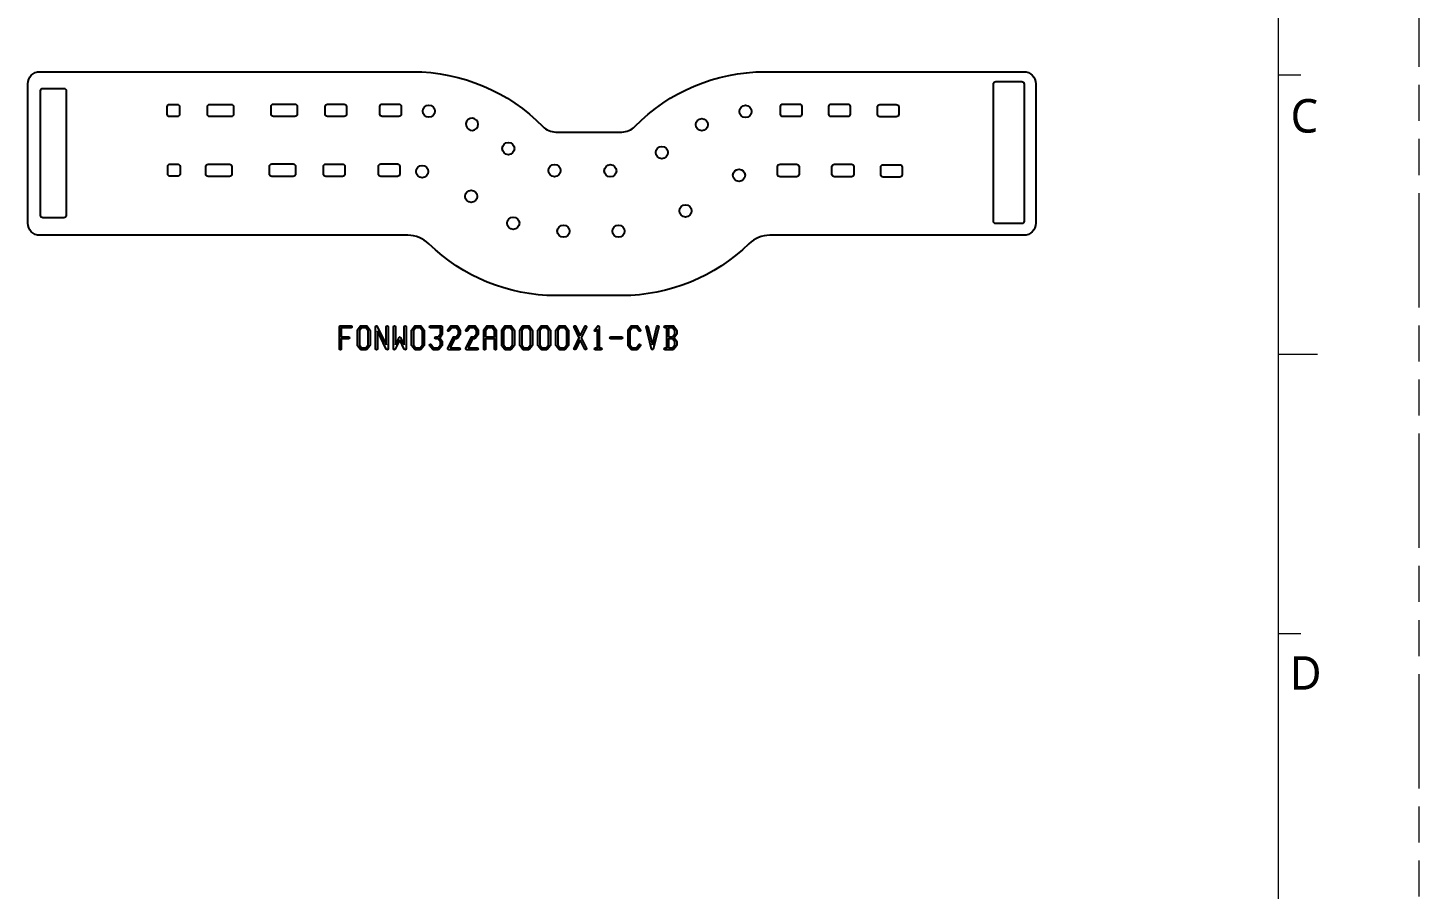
# Model space of a CAD drawing. Extents: x 1548 to 1929, y -174 to 95.
# Drawn here: x 1812.9 to 1928.6, y -102.9 to -31.2 of the extents above; entities that cross this region are included whole.
import ezdxf

# ---------------------------------------------------------------- set-up
doc = ezdxf.new("R2010")
doc.units = 0
doc.linetypes.add('PHANTOM', pattern=[29.5, 9.5, -1.5, 3, -1.5, 3, -1.5, 9.5])
doc.layers.get('0').update_dxf_attribs({"lineweight": 5})
doc.layers.add('0PAPERF', color=2, linetype='PHANTOM', lineweight=5, plot=False)
doc.layers.add('gbr-dxf_layer0', color=7, linetype='Continuous')
doc.layers.add('gbr-outline-dxf_layer1', color=2, linetype='Continuous')
doc.styles.get("Standard").update_dxf_attribs({"font": 'txt.shx'})

msp = doc.modelspace()

# ---------------------------------------------------------------- linework, layer by layer
for p, q in [((1916.87, -167.04), (1916.87, 80.99)), ((1916.87, -35.13), (1918.73, -35.13)), ((1916.87, -58.35), (1920.12, -58.35)), ((1916.87, -81.58), (1918.73, -81.58))]:
    msp.add_line(p, q)
at = {"layer": '0PAPERF'}
msp.add_line((1928.58, -174.47), (1928.58, 94.93), dxfattribs=at)
at = {"layer": 'gbr-dxf_layer0', "linetype": 'Continuous'}
for points in [[(1893.17, -47.3), (1893.17, -35.9, -0.414223), (1893.37, -35.7), (1895.53, -35.7, -0.414223), (1895.73, -35.9), (1895.73, -47.3, -0.414223), (1895.53, -47.5), (1893.37, -47.5, -0.414223)], [(1813.94, -46.82), (1813.94, -36.46, -0.414227), (1814.14, -36.26), (1815.88, -36.26, -0.414223), (1816.08, -36.46), (1816.08, -46.82, -0.414227), (1815.88, -47.02), (1814.14, -47.02, -0.414221)], [(1824.48, -38.41), (1824.48, -37.8, -0.414223), (1824.68, -37.6), (1825.3, -37.6, -0.414223), (1825.5, -37.8), (1825.5, -38.41, -0.414223), (1825.3, -38.61), (1824.68, -38.61, -0.414223)], [(1827.82, -38.41), (1827.82, -37.79, -0.414223), (1828.02, -37.59), (1829.79, -37.59, -0.414223), (1829.99, -37.79), (1829.99, -38.41, -0.414227), (1829.79, -38.61), (1828.02, -38.61, -0.414227)], [(1833.11, -38.4), (1833.11, -37.77, -0.414223), (1833.31, -37.57), (1835.09, -37.57, -0.414223), (1835.29, -37.77), (1835.29, -38.4, -0.414223), (1835.09, -38.6), (1833.31, -38.6, -0.414223)], [(1837.6, -38.4), (1837.6, -37.78, -0.414223), (1837.8, -37.58), (1839.19, -37.58, -0.414223), (1839.39, -37.78), (1839.39, -38.4, -0.414227), (1839.19, -38.6), (1837.8, -38.6, -0.414227)], [(1842.16, -38.4), (1842.16, -37.77, -0.414223), (1842.36, -37.57), (1843.74, -37.57, -0.414223), (1843.94, -37.77), (1843.94, -38.4, -0.414227), (1843.74, -38.6), (1842.36, -38.6, -0.414227)], [(1875.48, -38.41), (1875.48, -37.77, -0.414223), (1875.68, -37.57), (1877.04, -37.57, -0.414223), (1877.24, -37.77), (1877.24, -38.41, -0.414223), (1877.04, -38.61), (1875.68, -38.61, -0.414223)], [(1879.49, -38.41), (1879.49, -37.77, -0.414223), (1879.69, -37.57), (1881.06, -37.57, -0.414223), (1881.26, -37.77), (1881.26, -38.41, -0.414227), (1881.06, -38.61), (1879.69, -38.61, -0.414227)], [(1883.53, -38.42), (1883.53, -37.81, -0.414227), (1883.73, -37.61), (1885.1, -37.61, -0.414227), (1885.3, -37.81), (1885.3, -38.42, -0.414223), (1885.1, -38.62), (1883.73, -38.62, -0.414223)], [(1824.52, -43.37), (1824.52, -42.76, -0.414223), (1824.72, -42.56), (1825.34, -42.56, -0.414223), (1825.54, -42.76), (1825.54, -43.37, -0.414223), (1825.34, -43.57), (1824.72, -43.57, -0.414223)], [(1827.68, -43.39), (1827.68, -42.77, -0.414223), (1827.88, -42.57), (1829.65, -42.57, -0.414223), (1829.85, -42.77), (1829.85, -43.39, -0.414223), (1829.65, -43.59), (1827.88, -43.59, -0.414223)], [(1832.97, -43.38), (1832.97, -42.75, -0.414223), (1833.17, -42.55), (1834.95, -42.55, -0.414223), (1835.15, -42.75), (1835.15, -43.38, -0.414227), (1834.95, -43.58), (1833.17, -43.58, -0.414227)], [(1837.46, -43.38), (1837.46, -42.76, -0.414227), (1837.66, -42.56), (1839.05, -42.56, -0.414223), (1839.25, -42.76), (1839.25, -43.38, -0.414223), (1839.05, -43.58), (1837.66, -43.58, -0.414227)], [(1842.03, -43.38), (1842.03, -42.75, -0.414223), (1842.23, -42.55), (1843.61, -42.55, -0.414223), (1843.81, -42.75), (1843.81, -43.38, -0.414223), (1843.61, -43.58), (1842.23, -43.58, -0.414223)], [(1875.23, -43.41), (1875.23, -42.77, -0.414227), (1875.43, -42.57), (1876.81, -42.57, -0.414223), (1877.01, -42.77), (1877.01, -43.41, -0.414227), (1876.81, -43.61), (1875.43, -43.61, -0.414221)], [(1879.75, -43.41), (1879.75, -42.77, -0.414227), (1879.95, -42.57), (1881.38, -42.57, -0.414227), (1881.58, -42.77), (1881.58, -43.41, -0.414223), (1881.38, -43.61), (1879.95, -43.61, -0.414223)], [(1883.8, -43.44), (1883.8, -42.81, -0.414223), (1884, -42.61), (1885.38, -42.61, -0.414223), (1885.58, -42.81), (1885.58, -43.44, -0.414223), (1885.38, -43.64), (1884, -43.64, -0.414223)], [(1838.79, -57.92), (1838.79, -56.08, -0.414239), (1838.87, -56.01), (1839.76, -56.01, -1), (1839.76, -56.16), (1838.95, -56.16), (1838.95, -56.92), (1839.54, -56.92, -1), (1839.54, -57.08), (1838.95, -57.08), (1838.95, -57.92, -1)], [(1840.29, -57.61), (1840.29, -56.39, -0.159612), (1840.31, -56.34), (1840.53, -56.04, -0.240361), (1840.59, -56.01), (1841.04, -56.01, -0.240361), (1841.1, -56.04), (1841.32, -56.34, -0.159612), (1841.34, -56.39), (1841.34, -57.61, -0.159612), (1841.32, -57.66), (1841.1, -57.96, -0.240361), (1841.04, -57.99), (1840.59, -57.99, -0.240361), (1840.53, -57.96), (1840.31, -57.66, -0.159612)], [(1844.79, -57.61), (1844.79, -56.39, -0.159612), (1844.81, -56.34), (1845.03, -56.04, -0.240361), (1845.09, -56.01), (1845.54, -56.01, -0.240361), (1845.6, -56.04), (1845.82, -56.34, -0.159612), (1845.84, -56.39), (1845.84, -57.61, -0.159612), (1845.82, -57.66), (1845.6, -57.96, -0.240361), (1845.54, -57.99), (1845.09, -57.99, -0.240361), (1845.03, -57.96), (1844.81, -57.66, -0.159612)], [(1846.31, -57.66, -1), (1846.43, -57.57), (1846.63, -57.84), (1847, -57.84), (1847.19, -57.59), (1847.19, -57.33), (1847, -57.08), (1846.82, -57.08, -1), (1846.82, -56.92), (1847, -56.92), (1847.19, -56.67), (1847.19, -56.16), (1846.37, -56.16, -1), (1846.37, -56.01), (1847.26, -56.01, -0.414239), (1847.34, -56.08), (1847.34, -56.69, -0.159612), (1847.32, -56.74), (1847.13, -57), (1847.32, -57.26, -0.159612), (1847.34, -57.31), (1847.34, -57.61, -0.159612), (1847.32, -57.66), (1847.1, -57.96, -0.240361), (1847.04, -57.99), (1846.59, -57.99, -0.240361), (1846.53, -57.96)], [(1850.79, -57.92), (1850.79, -56.39, -0.159612), (1850.81, -56.34), (1851.03, -56.04, -0.240361), (1851.09, -56.01), (1851.54, -56.01, -0.240361), (1851.6, -56.04), (1851.82, -56.34, -0.159612), (1851.84, -56.39), (1851.84, -57.92, -1), (1851.69, -57.92), (1851.69, -57.08), (1850.95, -57.08), (1850.95, -57.92, -1)], [(1852.29, -57.61), (1852.29, -56.39, -0.159612), (1852.31, -56.34), (1852.53, -56.04, -0.240361), (1852.59, -56.01), (1853.04, -56.01, -0.240361), (1853.1, -56.04), (1853.32, -56.34, -0.159612), (1853.34, -56.39), (1853.34, -57.61, -0.159612), (1853.32, -57.66), (1853.1, -57.96, -0.240361), (1853.04, -57.99), (1852.59, -57.99, -0.240361), (1852.53, -57.96), (1852.31, -57.66, -0.159612)], [(1853.79, -57.61), (1853.79, -56.39, -0.159612), (1853.81, -56.34), (1854.03, -56.04, -0.240361), (1854.09, -56.01), (1854.54, -56.01, -0.240361), (1854.6, -56.04), (1854.82, -56.34, -0.159612), (1854.84, -56.39), (1854.84, -57.61, -0.159612), (1854.82, -57.66), (1854.6, -57.96, -0.240361), (1854.54, -57.99), (1854.09, -57.99, -0.240361), (1854.03, -57.96), (1853.81, -57.66, -0.159612)], [(1855.29, -57.61), (1855.29, -56.39, -0.159612), (1855.31, -56.34), (1855.53, -56.04, -0.240361), (1855.59, -56.01), (1856.04, -56.01, -0.240361), (1856.1, -56.04), (1856.32, -56.34, -0.159612), (1856.34, -56.39), (1856.34, -57.61, -0.159612), (1856.32, -57.66), (1856.1, -57.96, -0.240361), (1856.04, -57.99), (1855.59, -57.99, -0.240361), (1855.53, -57.96), (1855.31, -57.66, -0.159612)], [(1856.79, -57.61), (1856.79, -56.39, -0.159612), (1856.81, -56.34), (1857.03, -56.04, -0.240361), (1857.09, -56.01), (1857.54, -56.01, -0.240361), (1857.6, -56.04), (1857.82, -56.34, -0.159612), (1857.84, -56.39), (1857.84, -57.61, -0.159612), (1857.82, -57.66), (1857.6, -57.96, -0.240361), (1857.54, -57.99), (1857.09, -57.99, -0.240361), (1857.03, -57.96), (1856.81, -57.66, -0.159612)], [(1862.79, -57.61), (1862.79, -56.39, -0.159612), (1862.81, -56.34), (1863.03, -56.04, -0.240361), (1863.09, -56.01), (1863.54, -56.01, -0.240361), (1863.6, -56.04), (1863.82, -56.34, -1), (1863.7, -56.43), (1863.5, -56.16), (1863.13, -56.16), (1862.95, -56.41), (1862.95, -57.59), (1863.13, -57.84), (1863.5, -57.84), (1863.7, -57.57, -1), (1863.82, -57.66), (1863.6, -57.96, -0.240361), (1863.54, -57.99), (1863.09, -57.99, -0.240361), (1863.03, -57.96), (1862.81, -57.66, -0.159612)], [(1865.87, -57.99, -1), (1865.87, -57.84), (1866.02, -57.84), (1866.02, -56.16), (1865.87, -56.16, -1), (1865.87, -56.01), (1866.54, -56.01, -0.240361), (1866.6, -56.04), (1866.82, -56.34, -0.159612), (1866.84, -56.39), (1866.84, -56.69, -0.159612), (1866.82, -56.74), (1866.63, -57), (1866.82, -57.26, -0.159612), (1866.84, -57.31), (1866.84, -57.61, -0.159612), (1866.82, -57.66), (1866.6, -57.96, -0.240361), (1866.54, -57.99)], [(1861.37, -57.08, -1), (1861.37, -56.92), (1862.26, -56.92, -1), (1862.26, -57.08)]]:
    msp.add_lwpolyline(points, format="xyb", close=True, dxfattribs=at)
for points in [[(1840.45, -57.59), (1840.63, -57.84), (1841, -57.84), (1841.19, -57.59), (1841.19, -56.41), (1841, -56.16), (1840.63, -56.16), (1840.45, -56.41)], [(1844.95, -57.59), (1845.13, -57.84), (1845.5, -57.84), (1845.69, -57.59), (1845.69, -56.41), (1845.5, -56.16), (1845.13, -56.16), (1844.95, -56.41)], [(1850.95, -56.92), (1851.69, -56.92), (1851.69, -56.41), (1851.5, -56.16), (1851.13, -56.16), (1850.95, -56.41)], [(1852.45, -57.59), (1852.63, -57.84), (1853, -57.84), (1853.19, -57.59), (1853.19, -56.41), (1853, -56.16), (1852.63, -56.16), (1852.45, -56.41)], [(1853.95, -57.59), (1854.13, -57.84), (1854.5, -57.84), (1854.69, -57.59), (1854.69, -56.41), (1854.5, -56.16), (1854.13, -56.16), (1853.95, -56.41)], [(1855.45, -57.59), (1855.63, -57.84), (1856, -57.84), (1856.19, -57.59), (1856.19, -56.41), (1856, -56.16), (1855.63, -56.16), (1855.45, -56.41)], [(1856.95, -57.59), (1857.13, -57.84), (1857.5, -57.84), (1857.69, -57.59), (1857.69, -56.41), (1857.5, -56.16), (1857.13, -56.16), (1856.95, -56.41)], [(1866.17, -56.92), (1866.5, -56.92), (1866.69, -56.67), (1866.69, -56.41), (1866.5, -56.16), (1866.17, -56.16)], [(1866.17, -57.84), (1866.5, -57.84), (1866.69, -57.59), (1866.69, -57.33), (1866.5, -57.08), (1866.17, -57.08)]]:
    msp.add_lwpolyline(points, close=True, dxfattribs=at)
for points in [[(1841.79, -57.92), (1841.79, -56.08, -0.796906), (1841.94, -56.05), (1842.69, -57.59)], [(1841.95, -56.41), (1841.95, -57.92, -1), (1841.79, -57.92)], [(1842.69, -57.59), (1842.69, -56.08, -1), (1842.84, -56.08), (1842.84, -57.92, -0.796906), (1842.69, -57.95), (1841.95, -56.41)], [(1843.29, -57.92), (1843.29, -56.08, -1), (1843.45, -56.08), (1843.45, -57.59)], [(1844.19, -57.59), (1844.19, -56.08, -1), (1844.34, -56.08), (1844.34, -57.92, -0.796906), (1844.19, -57.95), (1843.82, -57.17)], [(1847.8, -57.88), (1848.25, -56.97, -0.287727), (1848.32, -56.92), (1848.5, -56.92), (1848.69, -56.67), (1848.69, -56.41), (1848.5, -56.16), (1848.13, -56.16), (1847.93, -56.43, -1), (1847.81, -56.34), (1848.03, -56.04, -0.240361), (1848.09, -56.01), (1848.54, -56.01, -0.240361), (1848.6, -56.04), (1848.82, -56.34, -0.159612), (1848.84, -56.39), (1848.84, -56.69, -0.159612), (1848.82, -56.74), (1848.6, -57.04, -0.240361), (1848.54, -57.08), (1848.36, -57.08), (1847.99, -57.84)], [(1849.3, -57.88), (1849.75, -56.97, -0.287727), (1849.82, -56.92), (1850, -56.92), (1850.19, -56.67), (1850.19, -56.41), (1850, -56.16), (1849.63, -56.16), (1849.43, -56.43, -1), (1849.31, -56.34), (1849.53, -56.04, -0.240361), (1849.59, -56.01), (1850.04, -56.01, -0.240361), (1850.1, -56.04), (1850.32, -56.34, -0.159612), (1850.34, -56.39), (1850.34, -56.69, -0.159612), (1850.32, -56.74), (1850.1, -57.04, -0.240361), (1850.04, -57.08), (1849.86, -57.08), (1849.49, -57.84)], [(1858.3, -57.88), (1858.73, -57), (1858.3, -56.12, -1), (1858.44, -56.05), (1858.82, -56.83)], [(1858.82, -56.83), (1859.19, -56.05, -1), (1859.33, -56.12), (1858.9, -57), (1859.33, -57.88, -1), (1859.19, -57.95), (1858.82, -57.17)], [(1860.03, -56.34), (1860.25, -56.04, -0.726915), (1860.39, -56.08), (1860.39, -57.84), (1860.54, -57.84, -1), (1860.54, -57.99), (1860.09, -57.99, -1), (1860.09, -57.84), (1860.24, -57.84), (1860.24, -56.32)], [(1860.24, -56.32), (1860.15, -56.43, -1), (1860.03, -56.34)], [(1864.3, -56.1, -1), (1864.44, -56.06), (1864.82, -57.59)], [(1864.82, -57.59), (1865.19, -56.06, -1), (1865.34, -56.1), (1864.89, -57.94, -0.786013), (1864.74, -57.94), (1864.3, -56.1)], [(1843.82, -57.17), (1843.44, -57.95, -0.796918), (1843.29, -57.92)], [(1843.45, -57.59), (1843.75, -56.97, -0.625713), (1843.88, -56.97), (1844.19, -57.59)], [(1847.99, -57.84), (1848.76, -57.84, -1), (1848.76, -57.99), (1847.87, -57.99, -0.554724), (1847.8, -57.88)], [(1849.49, -57.84), (1850.26, -57.84, -1), (1850.26, -57.99), (1849.37, -57.99, -0.554724), (1849.3, -57.88)], [(1858.82, -57.17), (1858.44, -57.95, -1), (1858.3, -57.88)]]:
    msp.add_lwpolyline(points, format="xyb", dxfattribs=at)
at = {"layer": 'gbr-dxf_layer0'}
for centre in [(1846.23, -38.16), (1872.56, -38.18), (1868.93, -39.28), (1852.84, -41.27), (1865.6, -41.6), (1845.67, -43.18), (1856.68, -43.1), (1861.32, -43.11), (1872.02, -43.49), (1849.75, -45.24), (1867.57, -46.45), (1853.25, -47.48), (1857.42, -48.14), (1862, -48.14)]:
    msp.add_circle(centre, 0.508, dxfattribs=at)
for centre, radius, start, end in [((1849.82, -39.25), 0.508, 251.1947, 238.3281), ((1844.77, -49.98), 11.35, 64.4741, 65.0486)]:
    msp.add_arc(centre, radius, start, end, dxfattribs=at)
at = {"layer": 'gbr-outline-dxf_layer1', "linetype": 'Continuous'}
msp.add_lwpolyline([(1812.88, -47.48), (1812.88, -35.88, -0.414215), (1813.88, -34.88), (1844.89, -34.88, -0.202312), (1855.71, -39.44, 0.202309), (1856.78, -39.89), (1862.28, -39.89, 0.202214), (1863.36, -39.44, -0.202322), (1874.17, -34.88), (1895.7, -34.88, -0.414215), (1896.7, -35.88), (1896.7, -47.48, -0.414215), (1895.7, -48.48), (1874.59, -48.48, 0.196009), (1872.84, -49.19, -0.196007), (1862.28, -53.49), (1856.78, -53.49, -0.196007), (1846.23, -49.19, 0.196013), (1844.48, -48.48), (1813.88, -48.48, -0.414215)], format="xyb", close=True, dxfattribs=at)

# ---------------------------------------------------------------- texts
at = {"char_height": 2.7869, "width": 5.2568, "attachment_point": 1}
for s, insert in [('{\\fMicrosoft JhengHei|b0|i0|c136|p0;C}', (1917.88, -37.15)), ('{\\fMicrosoft JhengHei|b0|i0|c136|p0;D}', (1917.81, -83.48))]:
    msp.add_mtext(s, dxfattribs=dict(at, insert=insert))

doc.saveas('drawing.dxf')
